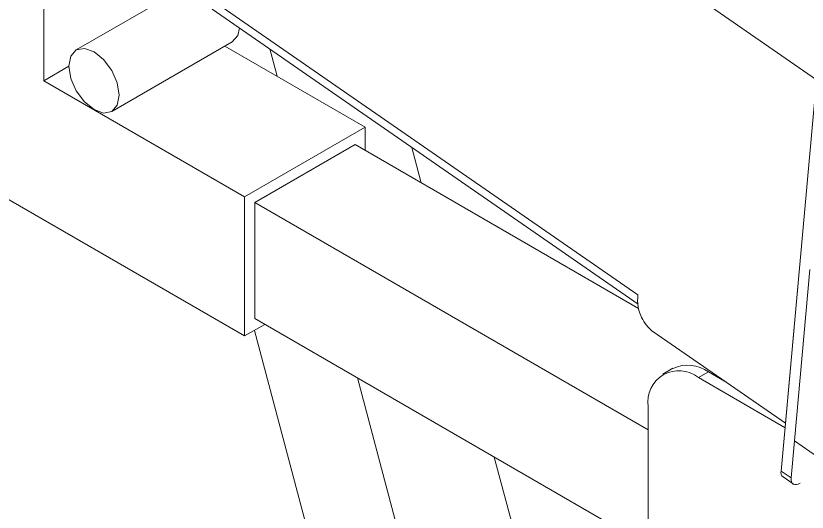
# Model space of a CAD drawing. Header units: millimetres. Extents: x 0 to 1189, y 0 to 841.
# Drawn here: x 291.1 to 302.25, y 690.44 to 697.42 of the extents above; entities that cross this region are included whole.
import ezdxf

# ---------------------------------------------------------------- set-up
doc = ezdxf.new("R2010")
doc.units = ezdxf.units.MM

msp = doc.modelspace()

# ---------------------------------------------------------------- linework, layer by layer
at = {"color": 7, "linetype": 'Continuous', "lineweight": 15}
for p, q in [((291.496, 699.778), (291.496, 696.512)), ((293.65, 697.925), (291.953, 696.945)), ((300.514, 697.816), (302.381, 696.524)), ((293.812, 697.685), (299.863, 693.496)), ((293.867, 697.52), (299.868, 693.365)), ((294.324, 692.919), (287.253, 697.001)), ((292.453, 696.079), (294.15, 697.059)), ((296.021, 695.859), (294.047, 696.999)), ((294.679, 696.958), (294.781, 696.575)), ((302.414, 696.886), (302.141, 693.875)), ((291.849, 696.716), (291.496, 696.512)), ((294.324, 694.879), (291.496, 696.512)), ((294.324, 694.879), (296.021, 695.859)), ((296.021, 695.859), (296.021, 695.532)), ((294.466, 694.797), (295.88, 695.614)), ((299.875, 693.307), (295.88, 695.614)), ((296.681, 695.572), (296.813, 695.075)), ((294.324, 692.919), (294.324, 694.879)), ((294.466, 693.164), (294.466, 694.797)), ((300.01, 691.597), (294.466, 694.797)), ((302.141, 693.875), (301.943, 691.689)), ((301.943, 691.69), (302.141, 693.875)), ((302.289, 693.855), (302.07, 691.443)), ((294.607, 693.083), (294.324, 692.919)), ((300.01, 689.964), (294.466, 693.164)), ((295.25, 690.043), (294.462, 692.998)), ((300.076, 692.982), (301.943, 691.69)), ((300.358, 692.464), (300.217, 692.382)), ((300.858, 692.414), (300.717, 692.333)), ((301.085, 692.283), (300.858, 692.414)), ((295.914, 692.328), (297.072, 687.985)), ((300.717, 692.333), (301.937, 691.628)), ((300.01, 691.924), (300.01, 687.025)), ((301.943, 691.689), (301.882, 691.018)), ((302.023, 690.921), (302.07, 691.443)), ((302.07, 691.443), (302.887, 690.878)), ((297.842, 691.215), (298.486, 688.801)), ((301.882, 691.018), (302.023, 690.921)), ((301.909, 690.936), (302.05, 690.838))]:
    msp.add_line(p, q, dxfattribs=at)
at = {"color": 7, "linetype": 'Continuous', "lineweight": 15, "flags": 128}
for points in [[(294.252, 697.253), (294.227, 697.147), (294.15, 697.059), (294.15, 697.059)], [(291.849, 696.716), (291.876, 696.857), (291.953, 696.945), (292.068, 696.967), (292.203, 696.92), (292.338, 696.811), (292.453, 696.656), (292.53, 696.48), (292.557, 696.308), (292.53, 696.167), (292.453, 696.079), (292.338, 696.057), (292.203, 696.104), (292.068, 696.213), (291.953, 696.367), (291.876, 696.544), (291.849, 696.716)], [(302.023, 690.921), (302.023, 690.892), (302.028, 690.868), (302.039, 690.849), (302.054, 690.836), (302.074, 690.829), (302.097, 690.829), (302.123, 690.835), (302.15, 690.848)]]:
    msp.add_lwpolyline(points, dxfattribs=at)
at = {"color": 7, "linetype": 'Continuous', "lineweight": 15}
for centre, radius, start, end in [((300.441, 691.994), 0.437, 50.7964, 189.2143), ((300.565, 692.005), 0.503, 54.3822, 114.3077), ((301.942, 691.688), 0.00161, 63.963, 69.1981), ((301.966, 691), 0.0862, 168.0009, 228.8572)]:
    msp.add_arc(centre, radius, start, end, dxfattribs=at)
msp.add_open_spline([(299.863, 693.496), (299.861, 693.442), (299.857, 693.352), (299.9, 693.208), (299.961, 693.095), (300.025, 693.02), (300.064, 692.991), (300.076, 692.982)], degree=3, knots=[0, 0, 0, 0, 0.320822, 0.527304, 0.734742, 0.922544, 1, 1, 1, 1], dxfattribs=at)

doc.saveas('drawing.dxf')
